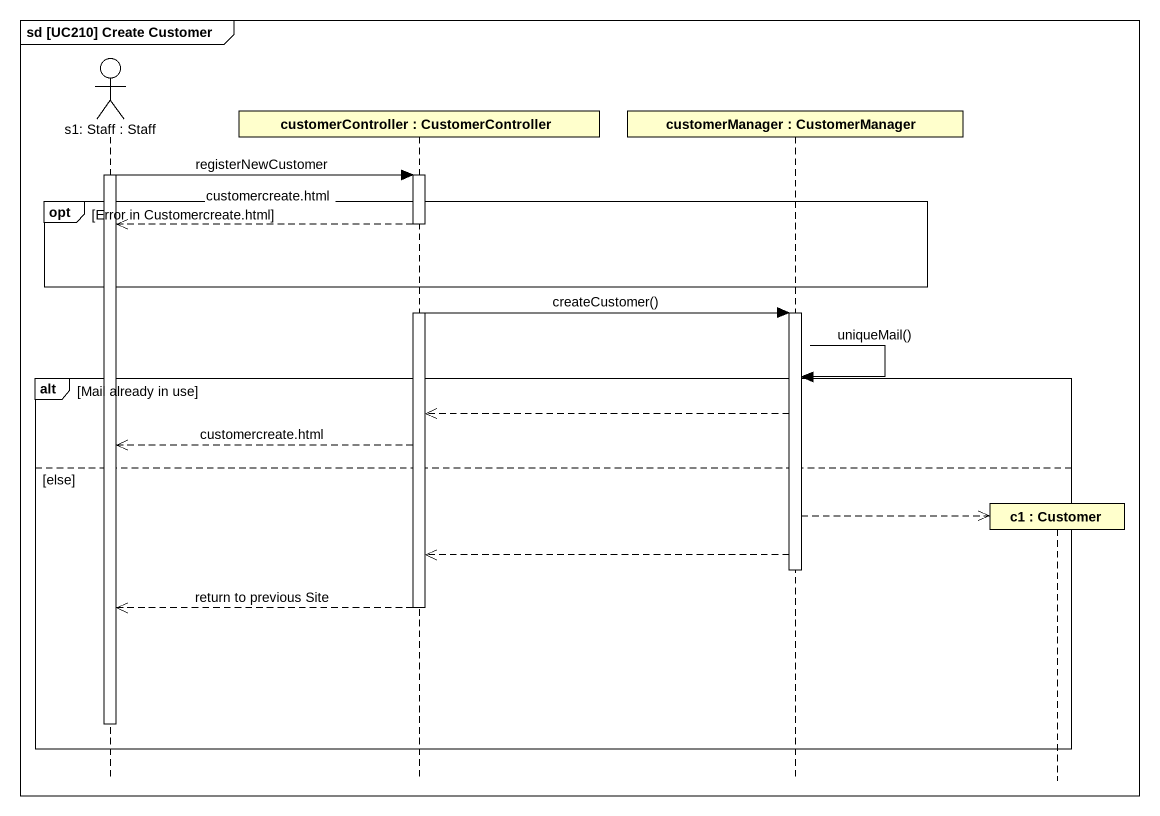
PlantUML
@startuml
mainframe sd [UC210] Create Customer
hide footbox
actor "s1: Staff : Staff" as s1_Staff
participant "customerController : CustomerController" as customerController
participant "customerManager : CustomerManager" as customerManager
participant "c1 : Customer" as c1

activate s1_Staff
s1_Staff -> customerController : registerNewCustomer
activate customerController
opt Error in Customercreate.html
  customerController -->> s1_Staff : customercreate.html
end
customerController -> customerManager : createCustomer()
activate customerManager
customerManager -> customerManager : uniqueMail()
alt Mail already in use
  customerManager -->> customerController
  customerController -->> s1_Staff : customercreate.html
else else
  customerManager -->> c1 **
  customerManager -->> customerController
  deactivate customerManager
  customerController -->> s1_Staff : return to previous Site
  deactivate customerController
  deactivate s1_Staff
end
@enduml
